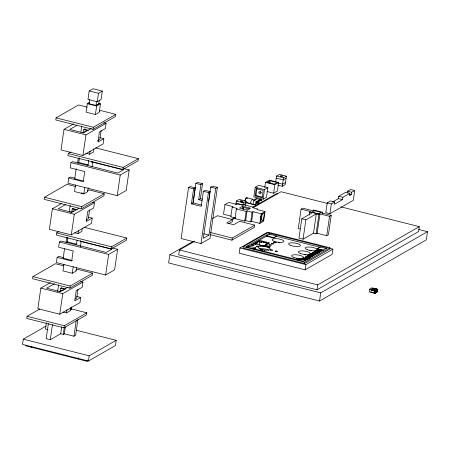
<?xml version="1.0" encoding="UTF-8"?>
<svg xmlns="http://www.w3.org/2000/svg" width="450" height="450" viewBox="0 0 450 450"><rect width="100%" height="100%" fill="white"/><g stroke="black" fill="none" stroke-linecap="round" stroke-linejoin="round"><path stroke-width="0.67" d="M243.287 209.453L243.332 207.382L249.519 208.946M317.987 252.203L315.636 251.685M46.063 326.087L23.265 339.154L22.5 344.385L88.425 361.029L115.425 345.555L116.184 340.324L76.089 330.199M39.842 308.993L27.073 316.311L26.764 318.437L64.013 327.842L86.513 314.944L86.822 312.823L71.668 308.998L69.885 310.016M63.973 265.877L55.412 263.711L32.912 276.609L32.602 278.73L69.851 288.135L92.351 275.243L92.661 273.116L77.507 269.291L75.724 270.315M75.555 186.502L66.988 184.337L44.494 197.229L44.184 199.356L81.433 208.761L103.933 195.868L104.242 193.742L89.089 189.917L87.306 190.941M87.142 107.123L78.576 104.957L56.081 117.855L55.772 119.976L93.021 129.381L115.521 116.488L115.83 114.362L100.676 110.537L99.484 111.218M61.267 203.664L52.369 208.761L49.365 229.354L71.291 234.889L91.462 223.329L92.228 218.098L88.706 217.209M50.333 282.668L40.843 288.107L37.839 308.694L59.766 314.229L79.937 302.67L80.702 297.444L76.596 296.404M73.508 123.907L64.018 129.347L61.014 149.934L82.941 155.469L103.112 143.91L103.877 138.684L99.771 137.649M58.883 231.626L56.627 232.92L56.318 235.046L111.246 248.912L126.506 240.171L126.816 238.044L84.094 227.261M71.027 151.931L68.209 153.546L67.899 155.672L122.828 169.537L138.082 160.796L138.392 158.67L95.67 147.881M46.361 322.83L45.456 329.04L48.009 329.687M63.45 257.569L58.832 256.399L57.15 257.366L56.391 262.592L105.638 275.029L114.615 269.882L117.619 249.289L112.224 247.928M80.168 241.222L111.836 249.221L106.217 252.439L61.071 241.042L59.389 242.004L58.629 247.236L73.153 250.898L71.674 261.034L57.15 257.366M75.032 178.194L70.414 177.024L68.732 177.992L67.967 183.218L117.214 195.654L126.197 190.507L129.201 169.914L123.801 168.553M91.462 161.775L123.413 169.841L117.793 173.064L72.653 161.668L70.971 162.63L70.206 167.856L84.729 171.523L83.25 181.654L68.732 177.992M48.369 323.516L46.153 338.698L50.259 339.733L60.677 333.765L63.276 334.418L64.339 333.81L73.924 336.229L75.606 335.267L77.923 319.393M50.259 339.733L52.47 324.551M69.244 211.601L69.93 206.876M57.617 291.623L58.646 284.839M70.02 206.803L70.211 205.498M80.893 132.188L81.771 126.152M64.547 248.749L63.163 258.204L72.467 260.556M76.207 168.733L74.728 178.864L83.362 181.046M66.026 242.398L66.69 237.819L68.04 238.162M77.603 163.018L78.272 158.445L79.616 158.788M75.487 185.018L74.537 191.554L83.835 193.899L87.643 191.717L88.217 187.796M77.873 162.984L78.778 162.467L79.448 157.888M89.522 102.426L87.345 103.669L86.102 112.168L95.406 114.514L99.214 112.331L100.451 103.837L98.46 103.331M89.201 90.922L87.964 99.422L97.262 101.767L101.07 99.585L102.313 91.091L93.009 88.74L89.201 90.922L98.505 93.274L102.313 91.091M63.928 264.358L62.972 270.894L72.276 273.246L76.084 271.063L76.562 267.795M66.313 242.325L67.219 241.808L67.787 237.887M83.278 132.936L83.464 131.636M83.565 130.967L83.762 129.628L85.219 128.79M60.154 291.623L60.632 288.315L61.605 287.758M71.904 210.982L72.197 208.969L73.17 208.412M88.982 103.686L89.606 99.439M71.291 234.889L74.295 214.296L94.466 202.736L93.701 207.968L87.756 211.376L86.276 221.507L92.228 218.098M59.766 314.229L62.769 293.642L82.941 282.082L82.176 287.308L76.23 290.717L74.751 300.853L80.702 297.444M82.941 155.469L85.944 134.882L106.116 123.323L105.351 128.554L99.405 131.963L97.926 142.093L103.877 138.684M60.677 333.765L61.684 326.863M96.587 101.199L95.968 105.452L88.903 103.708M64.013 327.842L64.328 325.716L86.822 312.823M69.851 288.135L70.166 286.014L92.661 273.116M81.433 208.761L81.742 206.64L104.242 193.742M93.021 129.381L93.33 127.26L115.83 114.362M63.276 334.418L64.282 327.516M63.163 312.069L66.487 312.913L66.966 309.645M72.276 273.246L73.226 266.709M75.611 244.676L76.517 244.159L77.091 240.232M74.728 232.729L78.047 233.567L78.525 230.299M83.835 193.899L84.791 187.363M87.176 165.33L88.076 164.812L88.746 160.239M85.624 153.219L89.612 154.226L90.09 150.958M95.406 114.514L96.643 106.02L100.451 103.837M97.262 101.767L98.505 93.274M64.339 333.81L65.346 326.908M99.349 100.176L98.82 103.815L95.968 105.452L98.854 103.821M70.774 307.457L70.296 310.725L66.487 312.913M80.516 240.666L80.325 241.976L81.231 241.453L80.466 246.684M82.333 228.116L81.861 231.384L78.047 233.567M92.081 161.325L91.89 162.63L92.796 162.112L92.126 166.686M93.898 148.77L93.42 152.044L89.612 154.226M71.246 309.606L71.646 306.883M89.561 209.993L88.279 218.773L86.102 220.022M101.121 130.652L99.844 139.433L97.667 140.676M77.996 289.339L76.719 298.119L75.082 299.053M73.924 336.229L76.241 320.355M78.086 359.027L78.278 357.722M25.425 345.729L86.929 361.26L87.12 359.949M88.425 361.029L89.184 355.798L116.184 340.324M105.638 275.029L108.641 254.441L117.619 249.289M117.214 195.654L120.218 175.061L129.201 169.914M111.246 248.912L111.555 246.791L126.816 238.044M122.828 169.537L123.137 167.417L138.392 158.67M192.876 241.554L169.824 254.768L168.632 262.935L319.534 301.033L426.308 239.844L427.5 231.671L418.663 229.438M194.648 241.256L179.438 249.975L178.723 254.874L316.997 289.789L418.601 231.559L419.316 226.659L340.982 206.882M195.278 187.864L193.596 188.831L191.402 203.861L193.084 202.899L195.278 187.864L190.226 186.593L188.544 187.554L181.108 238.534L200.993 243.557L209.976 238.41L217.412 187.425L212.361 186.154L210.679 187.116L208.586 201.465M192.938 203.299L195.846 183.369L197.522 182.407L202.573 183.679L200.385 198.714L198.703 199.676L200.897 184.646L202.573 183.679M217.412 187.425L215.73 188.393L208.912 235.125L203.293 238.348L210.111 191.61L205.059 190.339L203.383 191.301L201.189 206.331L191.402 203.861M200.993 243.557L208.434 192.572L210.111 191.61M235.237 217.941L230.816 216.821L232.222 207.197L237.274 208.468L236.368 208.986L234.962 218.616L244.749 221.085L245.655 220.567L250.706 221.844L251.612 221.327L259.819 223.397L263.627 221.214L265.033 211.584L256.826 209.514L257.732 208.997L252.681 207.72L253.586 207.203L243.799 204.733L242.893 205.251L237.842 203.974L236.936 204.491L228.729 202.421L224.921 204.604L223.515 214.234L231.092 216.146M235.834 204.739L236.379 201.021L239.231 199.384L246.212 201.15L245.593 205.397M231.953 240.148L232.262 238.028L254.762 225.135L254.453 227.256L231.953 240.148L210.279 234.681M242.303 208.828L242.685 206.201L250.447 208.164L247.269 209.987L239.501 208.024L242.685 206.201M236.07 203.141L243.051 204.907L243.36 202.781L246.212 201.15M243.079 209.109L243.332 207.382M268.318 232.841L266.957 232.498L239.957 247.972L239.192 253.204L305.117 269.848L332.117 254.374L332.882 249.143L329.479 248.287M244.749 221.085L246.156 211.461L247.061 210.943L252.112 212.214L253.018 211.697L261.225 213.767L265.033 211.584M245.655 220.567L247.061 210.943M243.264 246.707L243.073 248.012L304.577 263.543L329.766 249.103L329.957 247.798L268.453 232.268L243.264 246.707L304.768 262.232L329.957 247.798M255.218 187.239L253.811 196.869L263.115 199.215L266.473 197.291L267.879 187.661L258.581 185.316L255.218 187.239L264.516 189.591L267.879 187.661M261.647 199.935L259.858 199.654L257.091 201.24L258.677 201.639L258.559 202.455L256.337 201.898L255.673 205.149L253.148 204.514L253.721 200.559L256.905 198.737L261.647 199.935L261.326 200.869L259.104 200.312L258.649 203.445L255.898 202.764M250.706 221.844L252.112 212.214M255.116 195.953L256.185 188.623L263.227 190.406L262.159 197.73L255.116 195.953L255.954 195.469L262.361 197.089M251.612 221.327L253.018 211.697M255.954 195.469L257.023 188.145M254.014 249.171L255.814 247.838L248.709 246.049L248.664 246.375L266.473 236.166L273.572 237.96L276.486 236.295L319.989 247.281L320.04 246.949L326.498 248.58M255.673 205.149L256.337 201.898M256.129 202.016L258.351 202.573L258.677 201.639M258.649 203.445L259.312 200.194L261.529 200.751M259.858 199.654L259.774 200.233L257.563 201.499M261.326 200.869L261.444 200.053M255.814 243.472L255.909 242.82L257.226 243.186L257.316 242.533L259.819 241.099L259.02 244.958L264.324 246.296M259.819 241.099L259.189 240.941L256.686 242.376L256.449 243.63L257.226 243.186M263.115 199.215L264.516 189.591M264.797 187.577L265.562 182.351L269.37 180.169L278.668 182.514L277.431 191.014L273.623 193.196L266.979 191.514M259.819 223.397L261.225 213.767M260.134 220.421L261.293 219.763L262.164 213.767M259.189 240.941L259.296 240.278L269.168 242.781L269.072 243.433M263.34 220.281L264.409 212.951L261.523 214.605L260.454 221.934L263.34 220.281L261.293 219.763M269.736 182.857L270.681 183.105L269.347 183.088L269.736 182.857L270.045 180.737L277.026 182.498L274.174 184.134L267.193 182.368L270.045 180.737M259.464 241.898L261.36 242.376L261.714 241.577L266.546 242.797L266.192 243.596L266.546 242.797M261.36 242.376L261.714 241.577M263.548 246.594L263.644 245.942L268.976 247.084M265.022 245.154L264.926 245.807L270.006 247.089L270.101 246.437L265.022 245.154L269.168 242.781M266.473 236.166L269.426 234.174L276.531 235.963L276.486 236.295M273.623 193.196L274.86 184.697L278.668 182.514M275.732 181.806L276.57 176.04L279.422 174.403L286.408 176.164L285.165 184.663L282.313 186.3L277.869 185.175M269.426 234.174L269.572 233.19L327.285 247.764L303.649 261.309L245.931 246.741L269.572 233.19M268.346 243.928L268.442 243.276L264.037 245.796L269.747 247.241M273.572 237.96L276.531 235.963M282.313 186.3L283.556 177.801L286.408 176.164M322.509 213.722L322.712 212.344L313.408 209.993L312.345 210.606L302.76 208.181L301.084 209.149L298.26 228.471L300.178 228.954M309.201 214.937L309.6 212.175L312.199 212.833L301.776 218.807L298.957 238.129L303.064 239.169L313.487 233.196L316.08 233.848L317.149 233.241L326.728 235.659L328.41 234.697L331.234 215.37L321.649 212.951L322.712 212.344M298.097 259.824L299.312 258.829L305.769 260.46M303.064 239.169L305.882 219.842L316.305 213.868L318.904 214.526L319.967 213.913L329.552 216.332L331.234 215.37M301.922 258.716L304.723 259.729L305.218 260.421L301.871 259.043L301.922 258.716L302.349 258.469L305.606 259.841L306.546 259.301L306.501 259.627M301.871 259.043L302.349 258.469M303.041 258.069L304.161 258.351L304.116 258.677L302.996 258.396L303.041 258.069L304.543 258.131L305.381 257.653L308.239 259.088M303.424 257.85L302.996 258.396M306.669 259.324L303.851 258.829L304.161 258.351M304.498 258.463L304.543 258.131M304.661 259.037L304.971 258.559L307.879 259.29M304.92 258.885L304.971 258.559M304.577 263.543L304.768 262.232M305.336 257.979L305.381 257.653M305.826 258.368L305.871 258.041L307.699 259.11M306.231 258.21L306.281 257.878M306.602 257.355L307.029 256.809L306.602 257.355L305.736 257.355L305.978 257.659M305.117 269.848L305.882 264.617L332.882 249.143M310.056 256.691L307.108 256.686L307.339 256.101L308.43 256.241L308.481 255.915L307.817 255.803L306.321 256.23L307.333 256.748L307.187 256.354M311.816 256.905L307.502 255.814L307.929 255.268L308.391 255.381L308.486 254.908A1.541 0.439 8.3 0 1 309.364 254.852L310.095 254.936A2.818 0.799 8.3 0 1 311.197 255.189L312.188 255.729L311.04 256.376M314.134 210.566L311.271 212.209L318.218 213.958L321.081 212.321L314.134 210.566L313.824 212.692L318.876 213.969M307.558 256.781L307.603 256.455C310.635 255.454 311.552 257.529 307.907 257.108M307.929 255.268L307.502 255.814M307.142 256.68L308.481 255.915M308.526 257.001L309.757 256.601L308.481 257.338C308.97 257.558 310.866 257.518 310.269 256.776M308.914 256.793L309.336 257.169L309.763 256.663M309.127 257.164L309.178 256.838M312.069 255.454L309.628 254.599L309.673 254.267L310.078 254.036L313.65 254.942L313.217 255.487L312.553 255.319L312.722 255.825L311.811 255.594L312.131 255.06L311.282 254.678M309.262 256.843L309.431 256.523M309.713 256.989L309.561 256.545M309.684 257.04L309.718 256.601M310.078 254.036L309.628 254.599M311.136 254.391L310.292 254.216L310.337 253.89C311.22 253.125 310.899 254.492 311.13 253.659M313.487 233.196L316.305 213.868M310.292 254.216L310.742 253.654M310.933 253.688L310.882 254.014L310.337 253.89M311.625 253.912L312.137 253.513C313.914 254.205 310.489 253.845 312.137 253.513M315.804 254.002L313.656 253.237L313.712 252.906L315.855 253.676L315.804 254.002L315.394 254.239L312.283 253.074L312.744 252.512L315.399 252.968L313.262 252.214L313.211 252.54L314.826 253.102M312.744 252.512L312.283 253.074M312.722 255.825L312.981 255.358L312.598 254.998M311.119 253.727C312.452 251.331 314.128 255.69 312.958 253.721M316.08 233.848L318.904 214.526M313.144 254.559L313.121 254.188M313.217 255.487L313.65 254.942M315.219 252.838L317.239 253.181L317.711 252.613L313.678 251.977L313.211 252.54M313.864 254.632L314.899 254.093L314.19 253.721L313.74 254.278L314.089 254.498L313.622 254.627L310.708 253.952M315.096 251.837L314.691 251.398L314.257 251.944L318.572 253.029M317.149 233.241L319.967 213.913M314.145 254.047L314.19 253.721M314.64 251.724L314.691 251.398M315.394 254.239L315.855 253.676M316.333 253.704L316.766 253.153L316.333 253.704L313.661 253.237M322.892 250.414L317.081 248.946L320.04 246.949M316.541 250.56L316.395 250.869L317.053 251.252L317.514 250.352L318.572 250.447L318.527 250.774C317.886 250.155 316.766 251.336 317.452 250.723M321.817 250.262L322.886 250.532L321.412 250.487L321.075 250.987L320.417 250.819L320.76 250.324L320.709 250.65L317.503 250.082L318.223 249.469L322.059 250.121L321.767 250.588L322.059 250.121M317.239 253.181L317.711 252.613M317.469 251.381L318.572 250.447M318.262 250.273L318.623 249.812L322.014 250.447M318.302 250.234L318.347 249.907M318.465 250.155L318.178 249.795L317.503 250.082M318.538 250.976L319.702 250.875L319.196 250.605L318.538 250.976L318.493 251.308L319.146 250.931L319.652 251.201L318.859 251.364M318.577 250.138L318.623 249.812M318.724 250.155L318.774 249.829M319.146 250.931L319.196 250.605M354.701 190.53L351.748 192.223L351.411 194.563L349.504 195.654L349.847 193.314L342.855 197.319L342.512 199.665L334.367 204.334L334.71 201.988L330.604 200.953L327.246 202.877L325.811 212.681L329.918 213.722L353.272 200.334L354.701 190.53L350.601 189.495L347.647 191.188L347.389 192.943M321.075 250.987L321.412 250.487M321.114 250.419L321.159 250.093M321.356 250.279L321.401 249.953M316.997 289.789L317.711 284.889L419.316 226.659M326.728 235.659L329.552 216.332M329.918 213.722L331.346 203.917L334.71 201.988M319.534 301.033L320.726 292.866L427.5 231.671M332.589 201.96L338.411 198.624L338.749 196.284L345.741 192.279L349.847 193.314M377.713 289.485C375.024 286.824 366.182 290.098 375.306 290.863L377.741 289.282L372.026 287.837L369.624 289.215L369.231 291.898L374.946 293.338L377.353 291.96L377.505 289.434M374.946 293.338L375.098 290.812L377.741 289.282M375.306 290.863L369.624 289.215M375.036 293.136L375.294 291.375L375.964 290.987L375.705 292.753L375.036 293.136L370.929 292.101L371.188 290.334L375.294 291.375M375.75 292.877L376.054 290.784M376.11 290.402L372.037 289.164M375.834 292.68L376.509 292.292L376.768 290.526L376.093 290.914M376.549 292.421L376.853 290.329M376.909 289.946L372.836 288.703M54.383 283.736L46.626 288.18L60.345 291.639L60.716 290.464M317.852 252.174L318.943 251.859L317.953 251.314A2.818 0.799 8.3 0 0 316.851 251.061L316.119 250.976A1.541 0.439 8.3 0 0 315.242 251.038L315.152 251.505M308.137 255.403L308.436 255.234M310.061 258.12L310.174 258.024A1.789 0.506 8.3 0 0 310.05 257.704L309.628 257.479A2.143 0.608 8.3 0 0 308.374 257.153C307.266 257.709 304.138 256.849 306.984 257.136M306.647 257.642L307.136 257.445M76.961 125.319L69.801 129.42L83.52 132.885L91.277 128.441M65.908 204.39L58.151 208.834L71.871 212.299L79.031 208.198M60.345 291.639L68.102 287.201M232.222 207.197L233.128 206.674L224.921 204.604M212.642 218.514L217.507 215.724L232.661 219.555L232.352 221.676L228.786 223.723M286.099 178.29L283.247 179.927L276.261 178.161M243.051 204.907L245.903 203.271M285.48 182.537L282.623 184.174L278.179 183.054M250.037 203.124L250.493 203.383M231.705 219.302L234.737 217.564M252.939 207.129L276.598 193.573L277.959 193.916M235.412 217.896L226.716 222.964L233.657 224.713L239.608 221.304L254.762 225.135M253.052 207.782L281.042 191.745L327.358 203.439M246.324 247.416L248.709 246.049M255.909 242.82L253.412 244.249L253.502 243.596L263.644 245.942M309.6 212.175L310.663 211.567L301.084 209.149M254.542 244.125L256.545 242.977M253.479 249.176L255.814 247.838M268.988 247.072L270.101 246.437M86.929 361.26L88.127 360.568M297.562 259.83L299.312 258.829M317.081 248.946L319.989 247.281M313.262 252.214L313.678 251.977M317.053 251.252L317.407 251.049M308.048 256.461L308.43 256.241M305.871 258.041L305.353 258.339L307.029 258.761M320.417 250.819L320.709 250.65M375.249 291.246L377.657 289.868M376.897 290.452L377.567 290.07M315.191 251.364L314.933 251.724M311.164 256.134L309.684 256.044M311.946 255.234L312.767 255.499M307.783 256.764L308.947 256.517M311.631 256.365L312.126 256.162L311.726 255.729M256.905 198.737L252.99 199.395A3.741 1.221 -75.8 0 0 250.436 203.676L245.846 202.517M311.383 253.564L312.424 253.586M307.226 256.118L306.298 256.646L307.519 257.096M305.786 257.006L304.875 257.434L309.037 258.615M309.471 258.278C307.468 258.891 302.664 256.258 307.029 256.809M317.801 252.501L318.825 252.073M307.485 256.112L308.081 256.168M318.347 250.442L317.964 250.397A1.721 0.489 8.3 0 0 316.991 250.414M308.306 257.451C305.488 257.574 311.265 258.384 308.306 257.451A2.143 0.608 8.3 0 1 308.936 257.602M306.343 257.034L306.658 257.079M309.673 255.206L310.05 255.263A2.818 0.799 8.3 0 1 311.152 255.516M314.972 252.518L317.661 252.939M317.284 252.855L314.595 252.399L316.766 253.153M313.363 252.951L314.691 253.181M313.712 252.906L316.378 253.378M312.086 253.839L312.536 253.958M317.874 251.482L320.423 251.409A1.924 0.546 8.3 0 0 320.299 251.061L320.113 250.942M308.323 258.278L307.327 257.895L309.139 258.053M316.884 252.27L316.029 252.056M317.52 251.049L320.473 251.078A1.924 0.546 8.3 0 0 320.349 250.734L318.015 250.071A1.721 0.489 8.3 0 0 317.036 250.088L316.429 250.38L317.098 250.926M257.833 246.234L258.452 246.465A1.204 0.343 8.3 0 1 257.692 246.876A1.204 0.343 8.3 0 1 256.236 246.319A1.204 0.343 8.3 0 1 257.878 246.246M261.456 241.723L266.287 242.944M259.723 241.751L261.619 242.229M266.451 243.45L267.716 243.771M266.192 243.596L268.088 244.074M256.686 242.376L257.316 242.533M87.345 103.669L96.643 106.02M103.77 122.732L106.116 123.323M347.647 191.188L351.748 192.223M56.081 117.855L93.33 127.26M349.65 194.119L351.411 194.563M276.57 176.04L283.556 177.801M84.403 129.257L88.29 130.236M83.762 129.628L87.615 130.601M338.749 196.284L342.855 197.319M64.018 129.347L85.944 134.882M338.411 198.624L342.512 199.665M265.562 182.351L274.86 184.697M327.246 202.877L331.346 203.917M195.846 183.369L200.897 184.646M210.679 187.116L215.73 188.393M246.803 197.741L252.703 199.232M68.209 153.546L123.137 167.417M253.721 200.559L258.469 201.757M256.326 202.691L258.851 203.327M188.544 187.554L193.596 188.831M203.383 191.301L208.434 192.572M245.908 202.427L248.4 203.057M249.024 203.214L253.35 204.396M253.986 204.553L255.246 204.874M236.379 201.021L243.36 202.781M78.778 162.467L88.076 164.812M301.776 218.807L305.882 219.842M70.971 162.63L120.218 175.061M200.385 198.714L202.343 199.209M236.368 208.986L246.156 211.461M198.703 199.676L201.966 200.503M193.084 202.899L201.566 205.042M266.518 235.839L273.623 237.634M317.132 248.619L323.589 250.251M317.548 249.756L318.308 249.947M320.462 250.493L321.12 250.656M317.846 252.174L319.641 252.63M314.308 251.618L318.623 252.703M81.304 192.881L83.233 193.365M311.754 254.542L314.032 254.947L314.781 254.329M309.673 254.267L313.599 255.268M311.091 256.05L312.283 256.348M307.553 255.487L312.48 256.731M92.706 202.292L94.466 202.736M210.589 232.554L232.262 238.028M303.896 258.502L304.706 258.705M203.608 233.786L208.912 235.125M305.263 260.094L306.107 260.308M299.261 259.155L301.843 259.808M44.494 197.229L81.742 206.64M239.957 247.972L305.882 264.617M72.844 208.603L77.372 209.745M72.197 208.969L76.05 209.942M52.369 208.761L74.295 214.296M376.138 291.538L377.308 291.831L376.639 292.219L375.463 291.921M375.334 291.999L376.509 292.292M179.438 249.975L317.711 284.889M169.824 254.768L320.726 292.866M56.627 232.92L111.555 246.791M67.219 241.808L76.517 244.159M59.389 242.004L108.641 254.441M80.595 281.492L82.941 282.082M32.912 276.609L70.166 286.014M61.279 287.944L65.812 289.086M60.632 288.315L64.491 289.288M40.843 288.107L62.769 293.642M27.073 316.311L64.328 325.716M23.265 339.154L89.184 355.798M30.251 346.708L32.856 347.366M319.162 250.605L319.854 250.824M313.194 254.233L314.139 254.171L313.791 253.952M250.436 203.676L253.148 204.514M302.304 258.795L304.183 259.442M317.908 251.64L318.218 251.747M315.084 252.917L316.721 253.479M312.334 252.748L315.444 253.912M308.964 255.803L309.51 255.493L311.237 256.011M261.264 192.757A1.136 1.024 60.2 0 1 260.646 191.52M259.403 248.889A6.013 1.704 8.3 0 1 268.847 250.144M263.987 250.228A1.136 0.321 8.3 0 1 264.819 250.403M296.207 258.407A6.013 1.704 8.3 0 1 297.248 258.536M275.676 242.235A6.002 1.704 8.3 0 1 276.688 242.303M278.241 242.511A6.002 1.704 8.3 0 1 279.743 242.826M309.752 250.65A6.002 1.704 8.3 0 1 311.304 250.858M304.537 254.734A6.013 1.704 8.3 0 1 305.55 254.936M255.375 244.311A1.845 0.602 -75.8 0 1 255.431 244.609M254.959 244.08A1.845 0.602 -75.8 0 1 255.274 244.114M317.565 251.55A2.818 0.799 8.3 0 0 316.806 251.387L316.069 251.303A1.541 0.439 8.3 0 0 315.444 251.314M245.07 200.402A3.397 1.108 -75.8 0 1 246.982 198.225M244.98 200.301A3.741 1.221 -75.8 0 1 247.297 198.304M83.171 132.716A3.741 3.375 60.2 0 1 85.494 131.591M82.389 132.666A4.303 3.881 60.2 0 1 83.43 132.784M71.606 212.062A3.741 3.375 60.2 0 1 73.929 210.932M69.817 212.175A4.303 3.881 60.2 0 1 71.865 212.124M60.047 291.403A3.741 3.375 60.2 0 1 63.27 290.379M59.074 291.808A3.741 3.375 60.2 0 1 60.857 291.763M59.265 291.353A4.303 3.881 60.2 0 1 60.306 291.471M260.826 216.225A1.136 0.371 -75.8 0 1 260.803 216.731M308.858 255.285L311.276 255.746L308.858 255.285M315.613 251.415L318.037 251.876L315.613 251.415M270.231 249.429L269.977 249.671A6.013 1.704 8.3 0 1 259.762 248.709L258.981 248.214A6.013 1.704 8.3 0 1 260.246 246.504A6.013 1.704 8.3 0 1 266.726 246.988L269.961 248.349L270.242 249.418M253.772 245.548L253.643 245.61A1.204 0.343 8.3 0 1 251.629 245.346A1.204 0.343 8.3 0 1 252.467 244.929A1.204 0.343 8.3 0 1 253.772 245.548M258.964 192.482A1.136 1.024 60.2 0 0 260.392 193.809A1.136 1.024 60.2 0 0 260.662 191.942A1.136 1.024 60.2 0 0 258.964 192.482M280.806 176.271A1.136 0.321 8.3 0 0 282.6 176.293A1.136 0.321 8.3 0 0 281.048 175.748A1.136 0.321 8.3 0 0 280.806 176.271M260.876 250.11A1.204 0.343 8.3 0 0 262.783 250.132A1.204 0.343 8.3 0 0 261.135 249.547A1.204 0.343 8.3 0 0 260.876 250.11M270.793 250.239A1.204 0.343 8.3 0 0 272.7 250.262A1.204 0.343 8.3 0 0 271.058 249.683A1.204 0.343 8.3 0 0 270.793 250.239M275.586 251.449A1.204 0.343 8.3 0 0 277.493 251.471A1.204 0.343 8.3 0 0 275.85 250.892A1.204 0.343 8.3 0 0 275.586 251.449M269.601 245.104A1.204 0.343 8.3 0 0 271.513 245.132A1.204 0.343 8.3 0 0 269.865 244.547A1.204 0.343 8.3 0 0 269.601 245.104M271.761 243.866A1.204 0.343 8.3 0 0 273.668 243.894A1.204 0.343 8.3 0 0 272.019 243.309A1.204 0.343 8.3 0 0 271.761 243.866M273.915 242.634A1.204 0.343 8.3 0 0 275.822 242.657A1.204 0.343 8.3 0 0 274.179 242.072A1.204 0.343 8.3 0 0 273.915 242.634M293.929 257.518A6.013 1.704 8.3 0 0 303.441 257.636A6.013 1.704 8.3 0 0 295.234 254.734A6.013 1.704 8.3 0 0 293.929 257.518M274.416 241.408A6.002 1.704 8.3 0 0 283.905 241.526A6.002 1.704 8.3 0 0 275.715 238.629A6.002 1.704 8.3 0 0 274.416 241.408M307.474 249.756A6.002 1.704 8.3 0 0 316.969 249.874A6.002 1.704 8.3 0 0 308.779 246.977A6.002 1.704 8.3 0 0 307.474 249.756M290.936 245.582A6.013 1.704 8.3 0 0 300.448 245.706A6.013 1.704 8.3 0 0 292.241 242.797A6.013 1.704 8.3 0 0 290.936 245.582M300.701 253.637A6.013 1.704 8.3 0 0 310.213 253.755A6.013 1.704 8.3 0 0 302.006 250.852A6.013 1.704 8.3 0 0 300.701 253.637M241.768 202.208A1.136 0.321 8.3 0 0 243.562 202.23A1.136 0.321 8.3 0 0 242.016 201.679A1.136 0.321 8.3 0 0 241.768 202.208M240.609 201.251A1.136 0.321 8.3 0 0 242.409 201.274A1.136 0.321 8.3 0 0 240.857 200.728A1.136 0.321 8.3 0 0 240.609 201.251"/></g></svg>
